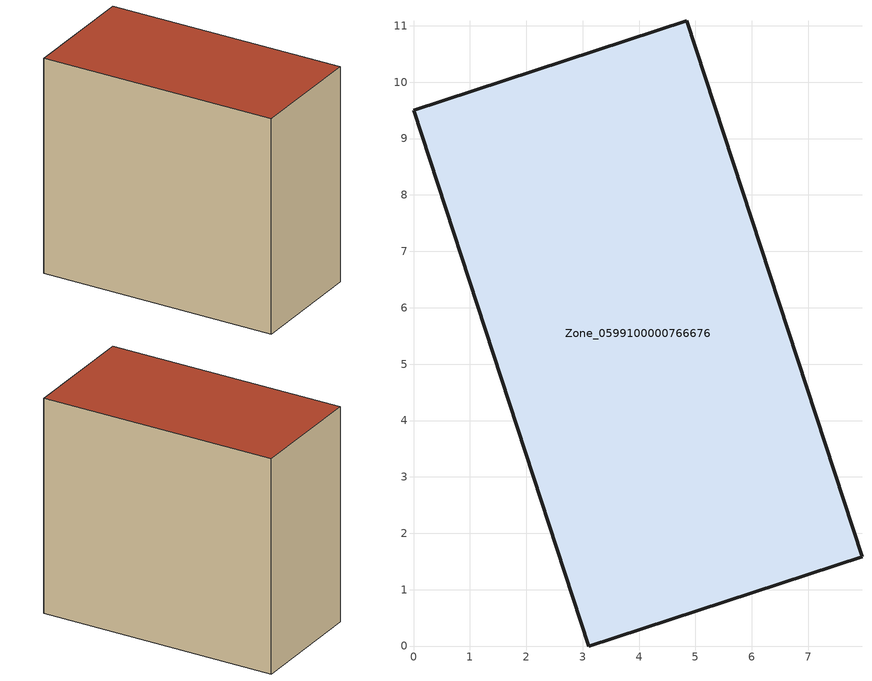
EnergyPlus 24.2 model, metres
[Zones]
Zone_0599100000766676
 floor ground (C_G): 0,9.5 4.85,11.09 7.95,1.58 3.11,0 z3.78
 wall outside (C_F): 4.85,11.09 0,9.5 3.11,0 7.95,1.58 4.85,11.09 z3.78:12.88
 roof outside (C_R): 3.11,0 7.95,1.58 4.85,11.09 0,9.5 z12.88
[BUILDING]
Pand.0599100000766676: North Axis=0; Terrain=City; Loads Convergence Tolerance Value=0.04; Temperature Convergence Tolerance Value=0.4; Solar Distribution=FullExterior; Maximum Number of Warmup Days=25; Minimum Number of Warmup Days=1
[Site:Location]
Rotterdam.The.Hague.AP_ZH_NLD Design_Conditions: Latitude=51.96; Longitude=4.45; Time Zone=1; Elevation=-4.5
[SITE:GROUNDTEMPERATURE:BUILDINGSURFACE]
18, 18, 18, 18, 18, 18, 18, 18, 18, 18, 18, 18
[MATERIAL] Thermal Absorptance=0.9; Solar Absorptance=0.7; Visible Absorptance=0.7
Name | Roughness | Thickness | Conductivity | Density | Specific Heat
G.TI.2006-2014 | MediumSmooth | 0.15 | 0.06 | 540 | 1210
F.TI.2006-2014 | Rough | 0.3 | 0.12 | 1920 | 840
R.TI.2006-2014 | MediumRough | 0.2 | 0.08 | 1500 | 1000
[CONSTRUCTION]
C_G: G.TI.2006-2014
C_F: F.TI.2006-2014
C_R: R.TI.2006-2014
[ZONE]
Zone_0599100000766676: Type=1; Multiplier=1; Ceiling Height=Autocalculate; Volume=Autocalculate; Floor Area=autocalculate; Part of Total Floor Area=Yes
[ZONEINFILTRATION:DESIGNFLOWRATE]
Infil_Zone_0599100000766676: Zone or ZoneList or Space or SpaceList=Zone_0599100000766676; Schedule=AlwaysOn; Design Flow Rate Calculation Method=Flow/Area; Flow Rate per Floor Area=0.0015; Constant Term Coefficient=1; Temperature Term Coefficient=0; Velocity Term Coefficient=0; Velocity Squared Term Coefficient=0
[HVACTEMPLATE:ZONE:IDEALLOADSAIRSYSTEM]
Zone_0599100000766676: Maximum Heating Supply Air Temperature=50; Minimum Cooling Supply Air Temperature=13; Maximum Heating Supply Air Humidity Ratio=0.0156; Minimum Cooling Supply Air Humidity Ratio=0.0077; Heating Limit=NoLimit; Cooling Limit=NoLimit; Dehumidification Control Type=ConstantSensibleHeatRatio; Cooling Sensible Heat Ratio=0.7; Dehumidification Setpoint=60; Humidification Control Type=None; Humidification Setpoint=30; Outdoor Air Method=None; Outdoor Air Flow Rate per Person=0.00944; Outdoor Air Flow Rate per Zone Floor Area=0; Outdoor Air Flow Rate per Zone=0; Demand Controlled Ventilation Type=None; Outdoor Air Economizer Type=NoEconomizer; Heat Recovery Type=None; Sensible Heat Recovery Effectiveness=0.7; Latent Heat Recovery Effectiveness=0.65
[ZONECONTROL:THERMOSTAT]
ThermostatControl_Zone_0599100000766676: Zone or ZoneList=Zone_0599100000766676; Control Type Schedule=DualSetpointControlType; Control 1=Thermostat_Zone_0599100000766676; Temperature Difference Between Cutout And Setpoint=0
[THERMOSTATSETPOINT:DUALSETPOINT]
Thermostat_Zone_0599100000766676: Heating Setpoint Temperature Schedule=HeatingSetpoint_Zone_0599100000766676; Cooling Setpoint Temperature Schedule=CoolingSetpoint_Zone_0599100000766676
[SCHEDULE:COMPACT]
HeatingSetpoint_Zone_0599100000766676: Through: 12/31, For: AllDays, Until: 24:00, 21
CoolingSetpoint_Zone_0599100000766676: Through: 12/31, For: AllDays, Until: 24:00, 24
DualSetpointControlType: Through: 12/31, For: AllDays, Until: 24:00, 4
AlwaysOn: Through: 12/31, For: AllDays, Until: 24:00, 1
